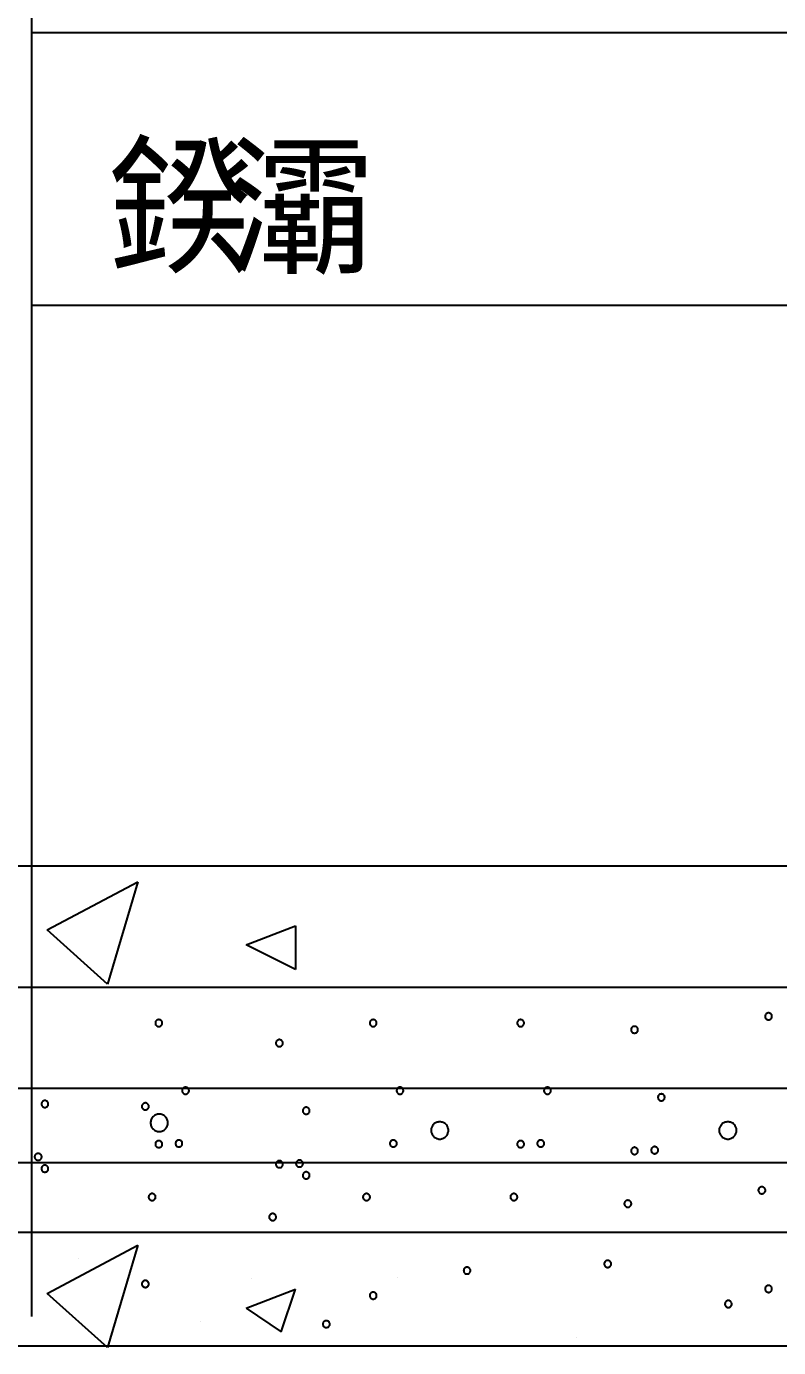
# Model space of a CAD drawing. Header units: metres. Extents: x 0 to 420, y 0 to 297.
# Drawn here: x 241.3 to 274.3, y 169.9 to 227.9 of the extents above; entities that cross this region are included whole.
import ezdxf

# ---------------------------------------------------------------- set-up
doc = ezdxf.new("R2010")
doc.units = ezdxf.units.M

msp = doc.modelspace()

# ---------------------------------------------------------------- linework, layer by layer
for p, q in [((241.55, 263.58), (241.55, 171.29)), ((241.55, 227.65), (324.39, 227.65)), ((241.55, 215.67), (324.39, 215.67)), ((358.7, 191.05), (213.7, 191.05)), ((242.24, 188.25), (246.22, 190.37)), ((246.22, 190.37), (244.89, 185.87)), ((244.89, 185.87), (242.24, 188.25)), ((250.97, 187.6), (253.14, 188.43)), ((253.14, 188.43), (253.14, 186.52)), ((253.14, 186.52), (250.97, 187.6)), ((358.7, 185.73), (213.7, 185.73)), ((358.7, 181.29), (213.7, 181.29)), ((362.95, 178.03), (210.37, 178.03)), ((358.7, 174.97), (213.7, 174.97)), ((242.24, 172.3), (246.22, 174.42)), ((246.22, 174.42), (244.89, 169.92)), ((243.63, 173.82), (243.63, 173.82)), ((251.21, 172.97), (251.21, 172.97)), ((257.63, 173.01), (257.63, 173.01)), ((244.89, 169.92), (242.24, 172.3)), ((250.97, 171.65), (253.14, 172.48)), ((252.51, 170.61), (253.14, 172.48)), ((250.97, 171.65), (252.51, 170.61)), ((248.96, 171.06), (248.96, 171.06)), ((358.7, 169.98), (213.7, 169.98)), ((265.46, 170.36), (265.46, 170.36))]:
    msp.add_line(p, q)
for points in [[(274.05, 184.46), (274.05, 184.47), (274.05, 184.49), (274.05, 184.5), (274.04, 184.52), (274.03, 184.53), (274.03, 184.54), (274.02, 184.56), (274.01, 184.57), (274, 184.58), (273.98, 184.59), (273.97, 184.59), (273.96, 184.6), (273.94, 184.6), (273.93, 184.61), (273.92, 184.61), (273.9, 184.61), (273.89, 184.61), (273.87, 184.61), (273.86, 184.6), (273.84, 184.6), (273.83, 184.59), (273.82, 184.59), (273.8, 184.58), (273.79, 184.57), (273.78, 184.56), (273.77, 184.54), (273.77, 184.53), (273.76, 184.52), (273.75, 184.5), (273.75, 184.49), (273.75, 184.47), (273.75, 184.46), (273.75, 184.46)], [(273.75, 184.46), (273.75, 184.44), (273.75, 184.43), (273.75, 184.41), (273.76, 184.4), (273.77, 184.39), (273.77, 184.37), (273.78, 184.36), (273.79, 184.35), (273.8, 184.34), (273.82, 184.33), (273.83, 184.32), (273.84, 184.32), (273.86, 184.31), (273.87, 184.31), (273.89, 184.31), (273.9, 184.31), (273.92, 184.31), (273.93, 184.31), (273.94, 184.31), (273.96, 184.32), (273.97, 184.32), (273.98, 184.33), (274, 184.34), (274.01, 184.35), (274.02, 184.36), (274.03, 184.37), (274.03, 184.39), (274.04, 184.4), (274.05, 184.41), (274.05, 184.43), (274.05, 184.44), (274.05, 184.46), (274.05, 184.46)], [(247.29, 184.16), (247.29, 184.18), (247.29, 184.19), (247.28, 184.21), (247.28, 184.22), (247.27, 184.24), (247.27, 184.25), (247.26, 184.26), (247.25, 184.27), (247.24, 184.28), (247.22, 184.29), (247.21, 184.3), (247.2, 184.31), (247.18, 184.31), (247.17, 184.31), (247.15, 184.32), (247.14, 184.32), (247.12, 184.32), (247.11, 184.31), (247.09, 184.31), (247.08, 184.31), (247.07, 184.3), (247.05, 184.29), (247.04, 184.28), (247.03, 184.27), (247.02, 184.26), (247.01, 184.25), (247, 184.24), (247, 184.22), (246.99, 184.21), (246.99, 184.19), (246.99, 184.18), (246.99, 184.16), (246.99, 184.16)], [(246.99, 184.16), (246.99, 184.15), (246.99, 184.14), (246.99, 184.12), (247, 184.11), (247, 184.09), (247.01, 184.08), (247.02, 184.07), (247.03, 184.06), (247.04, 184.05), (247.05, 184.04), (247.07, 184.03), (247.08, 184.02), (247.09, 184.02), (247.11, 184.02), (247.12, 184.01), (247.14, 184.01), (247.15, 184.01), (247.17, 184.02), (247.18, 184.02), (247.2, 184.02), (247.21, 184.03), (247.22, 184.04), (247.24, 184.05), (247.25, 184.06), (247.26, 184.07), (247.27, 184.08), (247.27, 184.09), (247.28, 184.11), (247.28, 184.12), (247.29, 184.14), (247.29, 184.15), (247.29, 184.16), (247.29, 184.16)], [(256.7, 184.16), (256.7, 184.18), (256.7, 184.19), (256.69, 184.21), (256.69, 184.22), (256.68, 184.24), (256.68, 184.25), (256.67, 184.26), (256.66, 184.27), (256.65, 184.28), (256.63, 184.29), (256.62, 184.3), (256.61, 184.31), (256.59, 184.31), (256.58, 184.31), (256.56, 184.32), (256.55, 184.32), (256.53, 184.32), (256.52, 184.31), (256.51, 184.31), (256.49, 184.31), (256.48, 184.3), (256.46, 184.29), (256.45, 184.28), (256.44, 184.27), (256.43, 184.26), (256.42, 184.25), (256.42, 184.24), (256.41, 184.22), (256.4, 184.21), (256.4, 184.19), (256.4, 184.18), (256.4, 184.16), (256.4, 184.16)], [(256.4, 184.16), (256.4, 184.15), (256.4, 184.14), (256.4, 184.12), (256.41, 184.11), (256.42, 184.09), (256.42, 184.08), (256.43, 184.07), (256.44, 184.06), (256.45, 184.05), (256.46, 184.04), (256.48, 184.03), (256.49, 184.02), (256.51, 184.02), (256.52, 184.02), (256.53, 184.01), (256.55, 184.01), (256.56, 184.01), (256.58, 184.02), (256.59, 184.02), (256.61, 184.02), (256.62, 184.03), (256.63, 184.04), (256.65, 184.05), (256.66, 184.06), (256.67, 184.07), (256.68, 184.08), (256.68, 184.09), (256.69, 184.11), (256.69, 184.12), (256.7, 184.14), (256.7, 184.15), (256.7, 184.16), (256.7, 184.16)], [(263.17, 184.16), (263.17, 184.18), (263.17, 184.19), (263.16, 184.21), (263.16, 184.22), (263.15, 184.24), (263.15, 184.25), (263.14, 184.26), (263.13, 184.27), (263.12, 184.28), (263.1, 184.29), (263.09, 184.3), (263.08, 184.31), (263.06, 184.31), (263.05, 184.31), (263.03, 184.32), (263.02, 184.32), (263, 184.32), (262.99, 184.31), (262.98, 184.31), (262.96, 184.31), (262.95, 184.3), (262.93, 184.29), (262.92, 184.28), (262.91, 184.27), (262.9, 184.26), (262.89, 184.25), (262.89, 184.24), (262.88, 184.22), (262.87, 184.21), (262.87, 184.19), (262.87, 184.18), (262.87, 184.16), (262.87, 184.16)], [(262.87, 184.16), (262.87, 184.15), (262.87, 184.14), (262.87, 184.12), (262.88, 184.11), (262.89, 184.09), (262.89, 184.08), (262.9, 184.07), (262.91, 184.06), (262.92, 184.05), (262.93, 184.04), (262.95, 184.03), (262.96, 184.02), (262.98, 184.02), (262.99, 184.02), (263, 184.01), (263.02, 184.01), (263.03, 184.01), (263.05, 184.02), (263.06, 184.02), (263.08, 184.02), (263.09, 184.03), (263.1, 184.04), (263.12, 184.05), (263.13, 184.06), (263.14, 184.07), (263.15, 184.08), (263.15, 184.09), (263.16, 184.11), (263.16, 184.12), (263.17, 184.14), (263.17, 184.15), (263.17, 184.16), (263.17, 184.16)], [(268.17, 183.87), (268.17, 183.89), (268.17, 183.9), (268.16, 183.92), (268.16, 183.93), (268.15, 183.94), (268.15, 183.96), (268.14, 183.97), (268.13, 183.98), (268.12, 183.99), (268.1, 184), (268.09, 184.01), (268.08, 184.01), (268.06, 184.02), (268.05, 184.02), (268.03, 184.02), (268.02, 184.02), (268, 184.02), (267.99, 184.02), (267.97, 184.02), (267.96, 184.01), (267.95, 184.01), (267.93, 184), (267.92, 183.99), (267.91, 183.98), (267.9, 183.97), (267.89, 183.96), (267.88, 183.94), (267.88, 183.93), (267.87, 183.92), (267.87, 183.9), (267.87, 183.89), (267.87, 183.87), (267.87, 183.87)], [(267.87, 183.87), (267.87, 183.86), (267.87, 183.84), (267.87, 183.83), (267.88, 183.81), (267.88, 183.8), (267.89, 183.79), (267.9, 183.77), (267.91, 183.76), (267.92, 183.75), (267.93, 183.74), (267.95, 183.74), (267.96, 183.73), (267.97, 183.73), (267.99, 183.72), (268, 183.72), (268.02, 183.72), (268.03, 183.72), (268.05, 183.72), (268.06, 183.73), (268.08, 183.73), (268.09, 183.74), (268.1, 183.74), (268.12, 183.75), (268.13, 183.76), (268.14, 183.77), (268.15, 183.79), (268.15, 183.8), (268.16, 183.81), (268.16, 183.83), (268.17, 183.84), (268.17, 183.86), (268.17, 183.87), (268.17, 183.87)], [(252.58, 183.28), (252.58, 183.3), (252.58, 183.31), (252.58, 183.33), (252.57, 183.34), (252.57, 183.36), (252.56, 183.37), (252.55, 183.38), (252.54, 183.39), (252.53, 183.4), (252.52, 183.41), (252.5, 183.42), (252.49, 183.42), (252.48, 183.43), (252.46, 183.43), (252.45, 183.44), (252.43, 183.44), (252.42, 183.44), (252.4, 183.43), (252.39, 183.43), (252.37, 183.42), (252.36, 183.42), (252.35, 183.41), (252.34, 183.4), (252.32, 183.39), (252.31, 183.38), (252.31, 183.37), (252.3, 183.36), (252.29, 183.34), (252.29, 183.33), (252.28, 183.31), (252.28, 183.3), (252.28, 183.28), (252.28, 183.28)], [(252.28, 183.28), (252.28, 183.27), (252.28, 183.25), (252.29, 183.24), (252.29, 183.23), (252.3, 183.21), (252.31, 183.2), (252.31, 183.19), (252.32, 183.18), (252.34, 183.17), (252.35, 183.16), (252.36, 183.15), (252.37, 183.14), (252.39, 183.14), (252.4, 183.13), (252.42, 183.13), (252.43, 183.13), (252.45, 183.13), (252.46, 183.13), (252.48, 183.14), (252.49, 183.14), (252.5, 183.15), (252.52, 183.16), (252.53, 183.17), (252.54, 183.18), (252.55, 183.19), (252.56, 183.2), (252.57, 183.21), (252.57, 183.23), (252.58, 183.24), (252.58, 183.25), (252.58, 183.27), (252.58, 183.28), (252.58, 183.28)], [(248.47, 181.2), (248.47, 181.21), (248.46, 181.23), (248.46, 181.24), (248.46, 181.26), (248.45, 181.27), (248.44, 181.28), (248.43, 181.29), (248.42, 181.31), (248.41, 181.32), (248.4, 181.32), (248.39, 181.33), (248.37, 181.34), (248.36, 181.34), (248.34, 181.35), (248.33, 181.35), (248.31, 181.35), (248.3, 181.35), (248.29, 181.35), (248.27, 181.34), (248.26, 181.34), (248.24, 181.33), (248.23, 181.32), (248.22, 181.32), (248.21, 181.31), (248.2, 181.29), (248.19, 181.28), (248.18, 181.27), (248.17, 181.26), (248.17, 181.24), (248.17, 181.23), (248.16, 181.21), (248.16, 181.2), (248.16, 181.2)], [(248.16, 181.2), (248.16, 181.18), (248.17, 181.17), (248.17, 181.15), (248.17, 181.14), (248.18, 181.13), (248.19, 181.11), (248.2, 181.1), (248.21, 181.09), (248.22, 181.08), (248.23, 181.07), (248.24, 181.06), (248.26, 181.06), (248.27, 181.05), (248.29, 181.05), (248.3, 181.05), (248.31, 181.05), (248.33, 181.05), (248.34, 181.05), (248.36, 181.05), (248.37, 181.06), (248.39, 181.06), (248.4, 181.07), (248.41, 181.08), (248.42, 181.09), (248.43, 181.1), (248.44, 181.11), (248.45, 181.13), (248.46, 181.14), (248.46, 181.15), (248.46, 181.17), (248.47, 181.18), (248.47, 181.2), (248.47, 181.2)], [(257.88, 181.2), (257.88, 181.21), (257.87, 181.23), (257.87, 181.24), (257.87, 181.26), (257.86, 181.27), (257.85, 181.28), (257.84, 181.29), (257.83, 181.31), (257.82, 181.32), (257.81, 181.32), (257.8, 181.33), (257.78, 181.34), (257.77, 181.34), (257.76, 181.35), (257.74, 181.35), (257.73, 181.35), (257.71, 181.35), (257.7, 181.35), (257.68, 181.34), (257.67, 181.34), (257.65, 181.33), (257.64, 181.32), (257.63, 181.32), (257.62, 181.31), (257.61, 181.29), (257.6, 181.28), (257.59, 181.27), (257.59, 181.26), (257.58, 181.24), (257.58, 181.23), (257.57, 181.21), (257.57, 181.2), (257.57, 181.2)], [(257.57, 181.2), (257.57, 181.18), (257.58, 181.17), (257.58, 181.15), (257.59, 181.14), (257.59, 181.13), (257.6, 181.11), (257.61, 181.1), (257.62, 181.09), (257.63, 181.08), (257.64, 181.07), (257.65, 181.06), (257.67, 181.06), (257.68, 181.05), (257.7, 181.05), (257.71, 181.05), (257.73, 181.05), (257.74, 181.05), (257.76, 181.05), (257.77, 181.05), (257.78, 181.06), (257.8, 181.06), (257.81, 181.07), (257.82, 181.08), (257.83, 181.09), (257.84, 181.1), (257.85, 181.11), (257.86, 181.13), (257.87, 181.14), (257.87, 181.15), (257.87, 181.17), (257.88, 181.18), (257.88, 181.2), (257.88, 181.2)], [(264.35, 181.2), (264.35, 181.21), (264.34, 181.23), (264.34, 181.24), (264.34, 181.26), (264.33, 181.27), (264.32, 181.28), (264.31, 181.29), (264.3, 181.31), (264.29, 181.32), (264.28, 181.32), (264.27, 181.33), (264.25, 181.34), (264.24, 181.34), (264.23, 181.35), (264.21, 181.35), (264.2, 181.35), (264.18, 181.35), (264.17, 181.35), (264.15, 181.34), (264.14, 181.34), (264.12, 181.33), (264.11, 181.32), (264.1, 181.32), (264.09, 181.31), (264.08, 181.29), (264.07, 181.28), (264.06, 181.27), (264.05, 181.26), (264.05, 181.24), (264.05, 181.23), (264.04, 181.21), (264.04, 181.2), (264.04, 181.2)], [(264.04, 181.2), (264.04, 181.18), (264.05, 181.17), (264.05, 181.15), (264.05, 181.14), (264.06, 181.13), (264.07, 181.11), (264.08, 181.1), (264.09, 181.09), (264.1, 181.08), (264.11, 181.07), (264.12, 181.06), (264.14, 181.06), (264.15, 181.05), (264.17, 181.05), (264.18, 181.05), (264.2, 181.05), (264.21, 181.05), (264.23, 181.05), (264.24, 181.05), (264.25, 181.06), (264.27, 181.06), (264.28, 181.07), (264.29, 181.08), (264.3, 181.09), (264.31, 181.1), (264.32, 181.11), (264.33, 181.13), (264.34, 181.14), (264.34, 181.15), (264.34, 181.17), (264.35, 181.18), (264.35, 181.2), (264.35, 181.2)], [(269.35, 180.9), (269.35, 180.92), (269.34, 180.93), (269.34, 180.95), (269.34, 180.96), (269.33, 180.98), (269.32, 180.99), (269.31, 181), (269.3, 181.01), (269.29, 181.02), (269.28, 181.03), (269.27, 181.04), (269.25, 181.04), (269.24, 181.05), (269.22, 181.05), (269.21, 181.06), (269.19, 181.06), (269.18, 181.06), (269.17, 181.05), (269.15, 181.05), (269.14, 181.04), (269.12, 181.04), (269.11, 181.03), (269.1, 181.02), (269.09, 181.01), (269.08, 181), (269.07, 180.99), (269.06, 180.98), (269.05, 180.96), (269.05, 180.95), (269.05, 180.93), (269.04, 180.92), (269.04, 180.9), (269.04, 180.9)], [(242.29, 180.61), (242.29, 180.62), (242.29, 180.64), (242.28, 180.65), (242.28, 180.67), (242.27, 180.68), (242.27, 180.69), (242.26, 180.71), (242.25, 180.72), (242.24, 180.73), (242.22, 180.74), (242.21, 180.74), (242.2, 180.75), (242.18, 180.76), (242.17, 180.76), (242.15, 180.76), (242.14, 180.76), (242.12, 180.76), (242.11, 180.76), (242.09, 180.76), (242.08, 180.75), (242.07, 180.74), (242.05, 180.74), (242.04, 180.73), (242.03, 180.72), (242.02, 180.71), (242.01, 180.69), (242, 180.68), (242, 180.67), (241.99, 180.65), (241.99, 180.64), (241.99, 180.62), (241.99, 180.61), (241.99, 180.61)], [(241.99, 180.61), (241.99, 180.6), (241.99, 180.58), (241.99, 180.57), (242, 180.55), (242, 180.54), (242.01, 180.53), (242.02, 180.51), (242.03, 180.5), (242.04, 180.49), (242.05, 180.48), (242.07, 180.48), (242.08, 180.47), (242.09, 180.46), (242.11, 180.46), (242.12, 180.46), (242.14, 180.46), (242.15, 180.46), (242.17, 180.46), (242.18, 180.46), (242.2, 180.47), (242.21, 180.48), (242.22, 180.48), (242.24, 180.49), (242.25, 180.5), (242.26, 180.51), (242.27, 180.53), (242.27, 180.54), (242.28, 180.55), (242.28, 180.57), (242.29, 180.58), (242.29, 180.6), (242.29, 180.61), (242.29, 180.61)], [(246.7, 180.51), (246.7, 180.52), (246.7, 180.54), (246.7, 180.55), (246.69, 180.56), (246.68, 180.58), (246.68, 180.59), (246.67, 180.6), (246.66, 180.61), (246.65, 180.62), (246.63, 180.63), (246.62, 180.64), (246.61, 180.65), (246.59, 180.65), (246.58, 180.66), (246.57, 180.66), (246.55, 180.66), (246.54, 180.66), (246.52, 180.66), (246.51, 180.65), (246.49, 180.65), (246.48, 180.64), (246.47, 180.63), (246.45, 180.62), (246.44, 180.61), (246.43, 180.6), (246.42, 180.59), (246.42, 180.58), (246.41, 180.56), (246.4, 180.55), (246.4, 180.54), (246.4, 180.52), (246.4, 180.51), (246.4, 180.51)], [(246.4, 180.51), (246.4, 180.49), (246.4, 180.48), (246.4, 180.46), (246.41, 180.45), (246.42, 180.43), (246.42, 180.42), (246.43, 180.41), (246.44, 180.4), (246.45, 180.39), (246.47, 180.38), (246.48, 180.37), (246.49, 180.37), (246.51, 180.36), (246.52, 180.36), (246.54, 180.35), (246.55, 180.35), (246.57, 180.35), (246.58, 180.36), (246.59, 180.36), (246.61, 180.37), (246.62, 180.37), (246.63, 180.38), (246.65, 180.39), (246.66, 180.4), (246.67, 180.41), (246.68, 180.42), (246.68, 180.43), (246.69, 180.45), (246.7, 180.46), (246.7, 180.48), (246.7, 180.49), (246.7, 180.51), (246.7, 180.51)], [(253.76, 180.32), (253.76, 180.33), (253.76, 180.35), (253.75, 180.36), (253.75, 180.37), (253.74, 180.39), (253.73, 180.4), (253.73, 180.41), (253.72, 180.42), (253.7, 180.43), (253.69, 180.44), (253.68, 180.45), (253.67, 180.46), (253.65, 180.46), (253.64, 180.47), (253.62, 180.47), (253.61, 180.47), (253.59, 180.47), (253.58, 180.47), (253.56, 180.46), (253.55, 180.46), (253.54, 180.45), (253.52, 180.44), (253.51, 180.43), (253.5, 180.42), (253.49, 180.41), (253.48, 180.4), (253.47, 180.39), (253.47, 180.37), (253.46, 180.36), (253.46, 180.35), (253.46, 180.33), (253.46, 180.32), (253.46, 180.32)], [(269.04, 180.9), (269.04, 180.89), (269.05, 180.87), (269.05, 180.86), (269.05, 180.85), (269.06, 180.83), (269.07, 180.82), (269.08, 180.81), (269.09, 180.8), (269.1, 180.79), (269.11, 180.78), (269.12, 180.77), (269.14, 180.76), (269.15, 180.76), (269.17, 180.75), (269.18, 180.75), (269.19, 180.75), (269.21, 180.75), (269.22, 180.75), (269.24, 180.76), (269.25, 180.76), (269.27, 180.77), (269.28, 180.78), (269.29, 180.79), (269.3, 180.8), (269.31, 180.81), (269.32, 180.82), (269.33, 180.83), (269.34, 180.85), (269.34, 180.86), (269.34, 180.87), (269.35, 180.89), (269.35, 180.9), (269.35, 180.9)], [(247.54, 179.78), (247.54, 179.82), (247.53, 179.86), (247.52, 179.89), (247.51, 179.93), (247.49, 179.96), (247.47, 180), (247.45, 180.03), (247.43, 180.05), (247.4, 180.08), (247.37, 180.1), (247.34, 180.12), (247.3, 180.14), (247.27, 180.15), (247.23, 180.16), (247.2, 180.16), (247.16, 180.16), (247.12, 180.16), (247.08, 180.16), (247.05, 180.15), (247.01, 180.14), (246.98, 180.12), (246.95, 180.1), (246.92, 180.08), (246.89, 180.05), (246.86, 180.03), (246.84, 180), (246.82, 179.96), (246.81, 179.93), (246.79, 179.89), (246.79, 179.86), (246.78, 179.82), (246.78, 179.78), (246.78, 179.78)], [(246.78, 179.78), (246.78, 179.75), (246.79, 179.71), (246.79, 179.67), (246.81, 179.64), (246.82, 179.6), (246.84, 179.57), (246.86, 179.54), (246.89, 179.52), (246.92, 179.49), (246.95, 179.47), (246.98, 179.45), (247.01, 179.43), (247.05, 179.42), (247.08, 179.41), (247.12, 179.41), (247.16, 179.4), (247.2, 179.41), (247.23, 179.41), (247.27, 179.42), (247.3, 179.43), (247.34, 179.45), (247.37, 179.47), (247.4, 179.49), (247.43, 179.52), (247.45, 179.54), (247.47, 179.57), (247.49, 179.6), (247.51, 179.64), (247.52, 179.67), (247.53, 179.71), (247.54, 179.75), (247.54, 179.78), (247.54, 179.78)], [(253.46, 180.32), (253.46, 180.3), (253.46, 180.29), (253.46, 180.27), (253.47, 180.26), (253.47, 180.24), (253.48, 180.23), (253.49, 180.22), (253.5, 180.21), (253.51, 180.2), (253.52, 180.19), (253.54, 180.18), (253.55, 180.18), (253.56, 180.17), (253.58, 180.17), (253.59, 180.16), (253.61, 180.16), (253.62, 180.16), (253.64, 180.17), (253.65, 180.17), (253.67, 180.18), (253.68, 180.18), (253.69, 180.19), (253.7, 180.2), (253.72, 180.21), (253.73, 180.22), (253.73, 180.23), (253.74, 180.24), (253.75, 180.26), (253.75, 180.27), (253.76, 180.29), (253.76, 180.3), (253.76, 180.32), (253.76, 180.32)], [(259.85, 179.45), (259.85, 179.49), (259.84, 179.53), (259.83, 179.56), (259.82, 179.6), (259.81, 179.63), (259.79, 179.66), (259.76, 179.69), (259.74, 179.72), (259.71, 179.75), (259.68, 179.77), (259.65, 179.79), (259.62, 179.8), (259.58, 179.82), (259.54, 179.82), (259.51, 179.83), (259.47, 179.83), (259.43, 179.83), (259.4, 179.82), (259.36, 179.82), (259.32, 179.8), (259.29, 179.79), (259.26, 179.77), (259.23, 179.75), (259.2, 179.72), (259.18, 179.69), (259.15, 179.66), (259.13, 179.63), (259.12, 179.6), (259.11, 179.56), (259.1, 179.53), (259.09, 179.49), (259.09, 179.45), (259.09, 179.45)], [(272.5, 179.45), (272.49, 179.49), (272.49, 179.53), (272.48, 179.56), (272.47, 179.6), (272.45, 179.63), (272.43, 179.66), (272.41, 179.69), (272.38, 179.72), (272.36, 179.75), (272.33, 179.77), (272.29, 179.79), (272.26, 179.8), (272.23, 179.82), (272.19, 179.82), (272.15, 179.83), (272.12, 179.83), (272.08, 179.83), (272.04, 179.82), (272, 179.82), (271.97, 179.8), (271.94, 179.79), (271.9, 179.77), (271.87, 179.75), (271.85, 179.72), (271.82, 179.69), (271.8, 179.66), (271.78, 179.63), (271.76, 179.6), (271.75, 179.56), (271.74, 179.53), (271.74, 179.49), (271.73, 179.45), (271.73, 179.45)], [(259.09, 179.45), (259.09, 179.41), (259.1, 179.38), (259.11, 179.34), (259.12, 179.31), (259.13, 179.27), (259.15, 179.24), (259.18, 179.21), (259.2, 179.18), (259.23, 179.16), (259.26, 179.14), (259.29, 179.12), (259.32, 179.1), (259.36, 179.09), (259.4, 179.08), (259.43, 179.07), (259.47, 179.07), (259.51, 179.07), (259.54, 179.08), (259.58, 179.09), (259.62, 179.1), (259.65, 179.12), (259.68, 179.14), (259.71, 179.16), (259.74, 179.18), (259.76, 179.21), (259.79, 179.24), (259.81, 179.27), (259.82, 179.31), (259.83, 179.34), (259.84, 179.38), (259.85, 179.41), (259.85, 179.45), (259.85, 179.45)], [(271.73, 179.45), (271.74, 179.41), (271.74, 179.38), (271.75, 179.34), (271.76, 179.31), (271.78, 179.27), (271.8, 179.24), (271.82, 179.21), (271.85, 179.18), (271.87, 179.16), (271.9, 179.14), (271.94, 179.12), (271.97, 179.1), (272, 179.09), (272.04, 179.08), (272.08, 179.07), (272.12, 179.07), (272.15, 179.07), (272.19, 179.08), (272.23, 179.09), (272.26, 179.1), (272.29, 179.12), (272.33, 179.14), (272.36, 179.16), (272.38, 179.18), (272.41, 179.21), (272.43, 179.24), (272.45, 179.27), (272.47, 179.31), (272.48, 179.34), (272.49, 179.38), (272.49, 179.41), (272.5, 179.45), (272.5, 179.45)], [(247.29, 178.85), (247.29, 178.86), (247.29, 178.88), (247.28, 178.89), (247.28, 178.91), (247.27, 178.92), (247.27, 178.93), (247.26, 178.94), (247.25, 178.96), (247.24, 178.97), (247.22, 178.97), (247.21, 178.98), (247.2, 178.99), (247.18, 178.99), (247.17, 179), (247.15, 179), (247.14, 179), (247.12, 179), (247.11, 179), (247.09, 178.99), (247.08, 178.99), (247.07, 178.98), (247.05, 178.97), (247.04, 178.97), (247.03, 178.96), (247.02, 178.94), (247.01, 178.93), (247, 178.92), (247, 178.91), (246.99, 178.89), (246.99, 178.88), (246.99, 178.86), (246.99, 178.85), (246.99, 178.85)], [(246.99, 178.85), (246.99, 178.83), (246.99, 178.82), (246.99, 178.8), (247, 178.79), (247, 178.78), (247.01, 178.76), (247.02, 178.75), (247.03, 178.74), (247.04, 178.73), (247.05, 178.72), (247.07, 178.71), (247.08, 178.71), (247.09, 178.7), (247.11, 178.7), (247.12, 178.7), (247.14, 178.7), (247.15, 178.7), (247.17, 178.7), (247.18, 178.7), (247.2, 178.71), (247.21, 178.71), (247.22, 178.72), (247.24, 178.73), (247.25, 178.74), (247.26, 178.75), (247.27, 178.76), (247.27, 178.78), (247.28, 178.79), (247.28, 178.8), (247.29, 178.82), (247.29, 178.83), (247.29, 178.85), (247.29, 178.85)], [(248.17, 178.88), (248.17, 178.89), (248.17, 178.91), (248.17, 178.92), (248.16, 178.94), (248.16, 178.95), (248.15, 178.96), (248.14, 178.97), (248.13, 178.99), (248.12, 179), (248.11, 179), (248.09, 179.01), (248.08, 179.02), (248.07, 179.02), (248.05, 179.03), (248.04, 179.03), (248.02, 179.03), (248.01, 179.03), (247.99, 179.03), (247.98, 179.02), (247.96, 179.02), (247.95, 179.01), (247.94, 179), (247.92, 179), (247.91, 178.99), (247.9, 178.97), (247.89, 178.96), (247.89, 178.95), (247.88, 178.94), (247.88, 178.92), (247.87, 178.91), (247.87, 178.89), (247.87, 178.88), (247.87, 178.88)], [(247.87, 178.88), (247.87, 178.86), (247.87, 178.85), (247.88, 178.83), (247.88, 178.82), (247.89, 178.81), (247.89, 178.79), (247.9, 178.78), (247.91, 178.77), (247.92, 178.76), (247.94, 178.75), (247.95, 178.74), (247.96, 178.74), (247.98, 178.73), (247.99, 178.73), (248.01, 178.73), (248.02, 178.73), (248.04, 178.73), (248.05, 178.73), (248.07, 178.73), (248.08, 178.74), (248.09, 178.74), (248.11, 178.75), (248.12, 178.76), (248.13, 178.77), (248.14, 178.78), (248.15, 178.79), (248.16, 178.81), (248.16, 178.82), (248.17, 178.83), (248.17, 178.85), (248.17, 178.86), (248.17, 178.88), (248.17, 178.88)], [(257.58, 178.88), (257.58, 178.89), (257.58, 178.91), (257.58, 178.92), (257.57, 178.94), (257.57, 178.95), (257.56, 178.96), (257.55, 178.97), (257.54, 178.99), (257.53, 179), (257.52, 179), (257.5, 179.01), (257.49, 179.02), (257.48, 179.02), (257.46, 179.03), (257.45, 179.03), (257.43, 179.03), (257.42, 179.03), (257.4, 179.03), (257.39, 179.02), (257.37, 179.02), (257.36, 179.01), (257.35, 179), (257.34, 179), (257.32, 178.99), (257.31, 178.97), (257.31, 178.96), (257.3, 178.95), (257.29, 178.94), (257.29, 178.92), (257.28, 178.91), (257.28, 178.89), (257.28, 178.88), (257.28, 178.88)], [(257.28, 178.88), (257.28, 178.86), (257.28, 178.85), (257.29, 178.83), (257.29, 178.82), (257.3, 178.81), (257.31, 178.79), (257.31, 178.78), (257.32, 178.77), (257.34, 178.76), (257.35, 178.75), (257.36, 178.74), (257.37, 178.74), (257.39, 178.73), (257.4, 178.73), (257.42, 178.73), (257.43, 178.73), (257.45, 178.73), (257.46, 178.73), (257.48, 178.73), (257.49, 178.74), (257.5, 178.74), (257.52, 178.75), (257.53, 178.76), (257.54, 178.77), (257.55, 178.78), (257.56, 178.79), (257.57, 178.81), (257.57, 178.82), (257.58, 178.83), (257.58, 178.85), (257.58, 178.86), (257.58, 178.88), (257.58, 178.88)], [(263.17, 178.85), (263.17, 178.86), (263.17, 178.88), (263.16, 178.89), (263.16, 178.91), (263.15, 178.92), (263.15, 178.93), (263.14, 178.94), (263.13, 178.96), (263.12, 178.97), (263.1, 178.97), (263.09, 178.98), (263.08, 178.99), (263.06, 178.99), (263.05, 179), (263.03, 179), (263.02, 179), (263, 179), (262.99, 179), (262.98, 178.99), (262.96, 178.99), (262.95, 178.98), (262.93, 178.97), (262.92, 178.97), (262.91, 178.96), (262.9, 178.94), (262.89, 178.93), (262.89, 178.92), (262.88, 178.91), (262.87, 178.89), (262.87, 178.88), (262.87, 178.86), (262.87, 178.85), (262.87, 178.85)], [(262.87, 178.85), (262.87, 178.83), (262.87, 178.82), (262.87, 178.8), (262.88, 178.79), (262.89, 178.78), (262.89, 178.76), (262.9, 178.75), (262.91, 178.74), (262.92, 178.73), (262.93, 178.72), (262.95, 178.71), (262.96, 178.71), (262.98, 178.7), (262.99, 178.7), (263, 178.7), (263.02, 178.7), (263.03, 178.7), (263.05, 178.7), (263.06, 178.7), (263.08, 178.71), (263.09, 178.71), (263.1, 178.72), (263.12, 178.73), (263.13, 178.74), (263.14, 178.75), (263.15, 178.76), (263.15, 178.78), (263.16, 178.79), (263.16, 178.8), (263.17, 178.82), (263.17, 178.83), (263.17, 178.85), (263.17, 178.85)], [(264.05, 178.88), (264.05, 178.89), (264.05, 178.91), (264.05, 178.92), (264.04, 178.94), (264.04, 178.95), (264.03, 178.96), (264.02, 178.97), (264.01, 178.99), (264, 179), (263.99, 179), (263.97, 179.01), (263.96, 179.02), (263.95, 179.02), (263.93, 179.03), (263.92, 179.03), (263.9, 179.03), (263.89, 179.03), (263.87, 179.03), (263.86, 179.02), (263.84, 179.02), (263.83, 179.01), (263.82, 179), (263.8, 179), (263.79, 178.99), (263.78, 178.97), (263.77, 178.96), (263.77, 178.95), (263.76, 178.94), (263.76, 178.92), (263.75, 178.91), (263.75, 178.89), (263.75, 178.88), (263.75, 178.88)], [(263.75, 178.88), (263.75, 178.86), (263.75, 178.85), (263.76, 178.83), (263.76, 178.82), (263.77, 178.81), (263.77, 178.79), (263.78, 178.78), (263.79, 178.77), (263.8, 178.76), (263.82, 178.75), (263.83, 178.74), (263.84, 178.74), (263.86, 178.73), (263.87, 178.73), (263.89, 178.73), (263.9, 178.73), (263.92, 178.73), (263.93, 178.73), (263.95, 178.73), (263.96, 178.74), (263.97, 178.74), (263.99, 178.75), (264, 178.76), (264.01, 178.77), (264.02, 178.78), (264.03, 178.79), (264.04, 178.81), (264.04, 178.82), (264.05, 178.83), (264.05, 178.85), (264.05, 178.86), (264.05, 178.88), (264.05, 178.88)], [(268.17, 178.55), (268.17, 178.57), (268.17, 178.58), (268.16, 178.6), (268.16, 178.61), (268.15, 178.63), (268.15, 178.64), (268.14, 178.65), (268.13, 178.66), (268.12, 178.67), (268.1, 178.68), (268.09, 178.69), (268.08, 178.69), (268.06, 178.7), (268.05, 178.7), (268.03, 178.71), (268.02, 178.71), (268, 178.71), (267.99, 178.7), (267.97, 178.7), (267.96, 178.69), (267.95, 178.69), (267.93, 178.68), (267.92, 178.67), (267.91, 178.66), (267.9, 178.65), (267.89, 178.64), (267.88, 178.63), (267.88, 178.61), (267.87, 178.6), (267.87, 178.58), (267.87, 178.57), (267.87, 178.55), (267.87, 178.55)], [(269.05, 178.58), (269.05, 178.6), (269.05, 178.61), (269.05, 178.63), (269.04, 178.64), (269.04, 178.66), (269.03, 178.67), (269.02, 178.68), (269.01, 178.69), (269, 178.7), (268.99, 178.71), (268.97, 178.72), (268.96, 178.73), (268.95, 178.73), (268.93, 178.73), (268.92, 178.74), (268.9, 178.74), (268.89, 178.74), (268.87, 178.73), (268.86, 178.73), (268.84, 178.73), (268.83, 178.72), (268.82, 178.71), (268.8, 178.7), (268.79, 178.69), (268.78, 178.68), (268.77, 178.67), (268.77, 178.66), (268.76, 178.64), (268.76, 178.63), (268.75, 178.61), (268.75, 178.6), (268.75, 178.58), (268.75, 178.58)], [(242, 178.29), (242, 178.31), (241.99, 178.32), (241.99, 178.34), (241.99, 178.35), (241.98, 178.36), (241.97, 178.38), (241.96, 178.39), (241.95, 178.4), (241.94, 178.41), (241.93, 178.42), (241.92, 178.43), (241.9, 178.43), (241.89, 178.44), (241.87, 178.44), (241.86, 178.44), (241.85, 178.44), (241.83, 178.44), (241.82, 178.44), (241.8, 178.44), (241.79, 178.43), (241.77, 178.43), (241.76, 178.42), (241.75, 178.41), (241.74, 178.4), (241.73, 178.39), (241.72, 178.38), (241.71, 178.36), (241.7, 178.35), (241.7, 178.34), (241.7, 178.32), (241.69, 178.31), (241.69, 178.29), (241.69, 178.29)], [(241.69, 178.29), (241.69, 178.28), (241.7, 178.26), (241.7, 178.25), (241.7, 178.23), (241.71, 178.22), (241.72, 178.21), (241.73, 178.19), (241.74, 178.18), (241.75, 178.17), (241.76, 178.16), (241.77, 178.16), (241.79, 178.15), (241.8, 178.15), (241.82, 178.14), (241.83, 178.14), (241.85, 178.14), (241.86, 178.14), (241.87, 178.14), (241.89, 178.15), (241.9, 178.15), (241.92, 178.16), (241.93, 178.16), (241.94, 178.17), (241.95, 178.18), (241.96, 178.19), (241.97, 178.21), (241.98, 178.22), (241.99, 178.23), (241.99, 178.25), (241.99, 178.26), (242, 178.28), (242, 178.29), (242, 178.29)], [(252.58, 177.97), (252.58, 177.98), (252.58, 178), (252.58, 178.01), (252.57, 178.03), (252.57, 178.04), (252.56, 178.05), (252.55, 178.06), (252.54, 178.07), (252.53, 178.08), (252.52, 178.09), (252.5, 178.1), (252.49, 178.11), (252.48, 178.11), (252.46, 178.12), (252.45, 178.12), (252.43, 178.12), (252.42, 178.12), (252.4, 178.12), (252.39, 178.11), (252.37, 178.11), (252.36, 178.1), (252.35, 178.09), (252.34, 178.08), (252.32, 178.07), (252.31, 178.06), (252.31, 178.05), (252.3, 178.04), (252.29, 178.03), (252.29, 178.01), (252.28, 178), (252.28, 177.98), (252.28, 177.97), (252.28, 177.97)], [(253.47, 178), (253.47, 178.01), (253.46, 178.03), (253.46, 178.04), (253.45, 178.06), (253.45, 178.07), (253.44, 178.08), (253.43, 178.09), (253.42, 178.1), (253.41, 178.11), (253.4, 178.12), (253.39, 178.13), (253.37, 178.14), (253.36, 178.14), (253.34, 178.15), (253.33, 178.15), (253.31, 178.15), (253.3, 178.15), (253.28, 178.15), (253.27, 178.14), (253.26, 178.14), (253.24, 178.13), (253.23, 178.12), (253.22, 178.11), (253.21, 178.1), (253.2, 178.09), (253.19, 178.08), (253.18, 178.07), (253.17, 178.06), (253.17, 178.04), (253.17, 178.03), (253.16, 178.01), (253.16, 178), (253.16, 178)], [(267.87, 178.55), (267.87, 178.54), (267.87, 178.52), (267.87, 178.51), (267.88, 178.5), (267.88, 178.48), (267.89, 178.47), (267.9, 178.46), (267.91, 178.45), (267.92, 178.44), (267.93, 178.43), (267.95, 178.42), (267.96, 178.41), (267.97, 178.41), (267.99, 178.4), (268, 178.4), (268.02, 178.4), (268.03, 178.4), (268.05, 178.4), (268.06, 178.41), (268.08, 178.41), (268.09, 178.42), (268.1, 178.43), (268.12, 178.44), (268.13, 178.45), (268.14, 178.46), (268.15, 178.47), (268.15, 178.48), (268.16, 178.5), (268.16, 178.51), (268.17, 178.52), (268.17, 178.54), (268.17, 178.55), (268.17, 178.55)], [(268.75, 178.58), (268.75, 178.57), (268.75, 178.56), (268.76, 178.54), (268.76, 178.53), (268.77, 178.51), (268.77, 178.5), (268.78, 178.49), (268.79, 178.48), (268.8, 178.47), (268.82, 178.46), (268.83, 178.45), (268.84, 178.44), (268.86, 178.44), (268.87, 178.44), (268.89, 178.43), (268.9, 178.43), (268.92, 178.43), (268.93, 178.44), (268.95, 178.44), (268.96, 178.44), (268.97, 178.45), (268.99, 178.46), (269, 178.47), (269.01, 178.48), (269.02, 178.49), (269.03, 178.5), (269.04, 178.51), (269.04, 178.53), (269.05, 178.54), (269.05, 178.56), (269.05, 178.57), (269.05, 178.58), (269.05, 178.58)], [(242.29, 177.77), (242.29, 177.79), (242.29, 177.8), (242.28, 177.82), (242.28, 177.83), (242.27, 177.84), (242.27, 177.86), (242.26, 177.87), (242.25, 177.88), (242.24, 177.89), (242.22, 177.9), (242.21, 177.91), (242.2, 177.91), (242.18, 177.92), (242.17, 177.92), (242.15, 177.92), (242.14, 177.92), (242.12, 177.92), (242.11, 177.92), (242.09, 177.92), (242.08, 177.91), (242.07, 177.91), (242.05, 177.9), (242.04, 177.89), (242.03, 177.88), (242.02, 177.87), (242.01, 177.86), (242, 177.84), (242, 177.83), (241.99, 177.82), (241.99, 177.8), (241.99, 177.79), (241.99, 177.77), (241.99, 177.77)], [(241.99, 177.77), (241.99, 177.76), (241.99, 177.74), (241.99, 177.73), (242, 177.71), (242, 177.7), (242.01, 177.69), (242.02, 177.67), (242.03, 177.66), (242.04, 177.65), (242.05, 177.64), (242.07, 177.64), (242.08, 177.63), (242.09, 177.63), (242.11, 177.62), (242.12, 177.62), (242.14, 177.62), (242.15, 177.62), (242.17, 177.62), (242.18, 177.63), (242.2, 177.63), (242.21, 177.64), (242.22, 177.64), (242.24, 177.65), (242.25, 177.66), (242.26, 177.67), (242.27, 177.69), (242.27, 177.7), (242.28, 177.71), (242.28, 177.73), (242.29, 177.74), (242.29, 177.76), (242.29, 177.77), (242.29, 177.77)], [(252.28, 177.97), (252.28, 177.95), (252.28, 177.94), (252.29, 177.92), (252.29, 177.91), (252.3, 177.9), (252.31, 177.88), (252.31, 177.87), (252.32, 177.86), (252.34, 177.85), (252.35, 177.84), (252.36, 177.83), (252.37, 177.83), (252.39, 177.82), (252.4, 177.82), (252.42, 177.82), (252.43, 177.81), (252.45, 177.82), (252.46, 177.82), (252.48, 177.82), (252.49, 177.83), (252.5, 177.83), (252.52, 177.84), (252.53, 177.85), (252.54, 177.86), (252.55, 177.87), (252.56, 177.88), (252.57, 177.9), (252.57, 177.91), (252.58, 177.92), (252.58, 177.94), (252.58, 177.95), (252.58, 177.97), (252.58, 177.97)], [(253.16, 178), (253.16, 177.98), (253.17, 177.97), (253.17, 177.95), (253.17, 177.94), (253.18, 177.93), (253.19, 177.91), (253.2, 177.9), (253.21, 177.89), (253.22, 177.88), (253.23, 177.87), (253.24, 177.86), (253.26, 177.86), (253.27, 177.85), (253.28, 177.85), (253.3, 177.85), (253.31, 177.85), (253.33, 177.85), (253.34, 177.85), (253.36, 177.85), (253.37, 177.86), (253.39, 177.86), (253.4, 177.87), (253.41, 177.88), (253.42, 177.89), (253.43, 177.9), (253.44, 177.91), (253.45, 177.93), (253.45, 177.94), (253.46, 177.95), (253.46, 177.97), (253.47, 177.98), (253.47, 178), (253.47, 178)], [(253.76, 177.48), (253.76, 177.49), (253.76, 177.51), (253.75, 177.52), (253.75, 177.54), (253.74, 177.55), (253.73, 177.56), (253.73, 177.57), (253.72, 177.58), (253.7, 177.59), (253.69, 177.6), (253.68, 177.61), (253.67, 177.62), (253.65, 177.62), (253.64, 177.63), (253.62, 177.63), (253.61, 177.63), (253.59, 177.63), (253.58, 177.63), (253.56, 177.62), (253.55, 177.62), (253.54, 177.61), (253.52, 177.6), (253.51, 177.59), (253.5, 177.58), (253.49, 177.57), (253.48, 177.56), (253.47, 177.55), (253.47, 177.54), (253.46, 177.52), (253.46, 177.51), (253.46, 177.49), (253.46, 177.48), (253.46, 177.48)], [(253.46, 177.48), (253.46, 177.46), (253.46, 177.45), (253.46, 177.43), (253.47, 177.42), (253.47, 177.41), (253.48, 177.39), (253.49, 177.38), (253.5, 177.37), (253.51, 177.36), (253.52, 177.35), (253.54, 177.34), (253.55, 177.34), (253.56, 177.33), (253.58, 177.33), (253.59, 177.33), (253.61, 177.33), (253.62, 177.33), (253.64, 177.33), (253.65, 177.33), (253.67, 177.34), (253.68, 177.34), (253.69, 177.35), (253.7, 177.36), (253.72, 177.37), (253.73, 177.38), (253.73, 177.39), (253.74, 177.41), (253.75, 177.42), (253.75, 177.43), (253.76, 177.45), (253.76, 177.46), (253.76, 177.48), (253.76, 177.48)], [(273.76, 176.82), (273.76, 176.84), (273.76, 176.85), (273.75, 176.87), (273.75, 176.88), (273.74, 176.89), (273.73, 176.91), (273.72, 176.92), (273.71, 176.93), (273.7, 176.94), (273.69, 176.95), (273.68, 176.96), (273.66, 176.96), (273.65, 176.97), (273.64, 176.97), (273.62, 176.97), (273.61, 176.97), (273.59, 176.97), (273.58, 176.97), (273.56, 176.97), (273.55, 176.96), (273.53, 176.96), (273.52, 176.95), (273.51, 176.94), (273.5, 176.93), (273.49, 176.92), (273.48, 176.91), (273.47, 176.89), (273.47, 176.88), (273.46, 176.87), (273.46, 176.85), (273.45, 176.84), (273.45, 176.82), (273.45, 176.82)], [(247, 176.53), (247, 176.54), (246.99, 176.56), (246.99, 176.57), (246.99, 176.59), (246.98, 176.6), (246.97, 176.61), (246.96, 176.63), (246.95, 176.64), (246.94, 176.65), (246.93, 176.66), (246.92, 176.66), (246.9, 176.67), (246.89, 176.67), (246.87, 176.68), (246.86, 176.68), (246.84, 176.68), (246.83, 176.68), (246.81, 176.68), (246.8, 176.67), (246.79, 176.67), (246.77, 176.66), (246.76, 176.66), (246.75, 176.65), (246.74, 176.64), (246.73, 176.63), (246.72, 176.61), (246.71, 176.6), (246.7, 176.59), (246.7, 176.57), (246.7, 176.56), (246.69, 176.54), (246.69, 176.53), (246.69, 176.53)], [(246.69, 176.53), (246.69, 176.51), (246.7, 176.5), (246.7, 176.48), (246.7, 176.47), (246.71, 176.46), (246.72, 176.44), (246.73, 176.43), (246.74, 176.42), (246.75, 176.41), (246.76, 176.4), (246.77, 176.39), (246.79, 176.39), (246.8, 176.38), (246.81, 176.38), (246.83, 176.38), (246.84, 176.38), (246.86, 176.38), (246.87, 176.38), (246.89, 176.38), (246.9, 176.39), (246.92, 176.39), (246.93, 176.4), (246.94, 176.41), (246.95, 176.42), (246.96, 176.43), (246.97, 176.44), (246.98, 176.46), (246.99, 176.47), (246.99, 176.48), (246.99, 176.5), (247, 176.51), (247, 176.53), (247, 176.53)], [(256.41, 176.53), (256.41, 176.54), (256.4, 176.56), (256.4, 176.57), (256.4, 176.59), (256.39, 176.6), (256.38, 176.61), (256.37, 176.63), (256.36, 176.64), (256.35, 176.65), (256.34, 176.66), (256.33, 176.66), (256.31, 176.67), (256.3, 176.67), (256.28, 176.68), (256.27, 176.68), (256.26, 176.68), (256.24, 176.68), (256.23, 176.68), (256.21, 176.67), (256.2, 176.67), (256.18, 176.66), (256.17, 176.66), (256.16, 176.65), (256.15, 176.64), (256.14, 176.63), (256.13, 176.61), (256.12, 176.6), (256.11, 176.59), (256.11, 176.57), (256.11, 176.56), (256.1, 176.54), (256.1, 176.53), (256.1, 176.53)], [(256.1, 176.53), (256.1, 176.51), (256.11, 176.5), (256.11, 176.48), (256.11, 176.47), (256.12, 176.46), (256.13, 176.44), (256.14, 176.43), (256.15, 176.42), (256.16, 176.41), (256.17, 176.4), (256.18, 176.39), (256.2, 176.39), (256.21, 176.38), (256.23, 176.38), (256.24, 176.38), (256.26, 176.38), (256.27, 176.38), (256.28, 176.38), (256.3, 176.38), (256.31, 176.39), (256.33, 176.39), (256.34, 176.4), (256.35, 176.41), (256.36, 176.42), (256.37, 176.43), (256.38, 176.44), (256.39, 176.46), (256.4, 176.47), (256.4, 176.48), (256.4, 176.5), (256.41, 176.51), (256.41, 176.53), (256.41, 176.53)], [(262.88, 176.53), (262.88, 176.54), (262.87, 176.56), (262.87, 176.57), (262.87, 176.59), (262.86, 176.6), (262.85, 176.61), (262.84, 176.63), (262.83, 176.64), (262.82, 176.65), (262.81, 176.66), (262.8, 176.66), (262.78, 176.67), (262.77, 176.67), (262.75, 176.68), (262.74, 176.68), (262.73, 176.68), (262.71, 176.68), (262.7, 176.68), (262.68, 176.67), (262.67, 176.67), (262.65, 176.66), (262.64, 176.66), (262.63, 176.65), (262.62, 176.64), (262.61, 176.63), (262.6, 176.61), (262.59, 176.6), (262.58, 176.59), (262.58, 176.57), (262.58, 176.56), (262.57, 176.54), (262.57, 176.53), (262.57, 176.53)], [(262.57, 176.53), (262.57, 176.51), (262.58, 176.5), (262.58, 176.48), (262.58, 176.47), (262.59, 176.46), (262.6, 176.44), (262.61, 176.43), (262.62, 176.42), (262.63, 176.41), (262.64, 176.4), (262.65, 176.39), (262.67, 176.39), (262.68, 176.38), (262.7, 176.38), (262.71, 176.38), (262.73, 176.38), (262.74, 176.38), (262.75, 176.38), (262.77, 176.38), (262.78, 176.39), (262.8, 176.39), (262.81, 176.4), (262.82, 176.41), (262.83, 176.42), (262.84, 176.43), (262.85, 176.44), (262.86, 176.46), (262.87, 176.47), (262.87, 176.48), (262.87, 176.5), (262.88, 176.51), (262.88, 176.53), (262.88, 176.53)], [(267.88, 176.24), (267.88, 176.25), (267.87, 176.26), (267.87, 176.28), (267.87, 176.29), (267.86, 176.31), (267.85, 176.32), (267.84, 176.33), (267.83, 176.34), (267.82, 176.35), (267.81, 176.36), (267.8, 176.37), (267.78, 176.38), (267.77, 176.38), (267.75, 176.38), (267.74, 176.39), (267.72, 176.39), (267.71, 176.39), (267.69, 176.38), (267.68, 176.38), (267.67, 176.38), (267.65, 176.37), (267.64, 176.36), (267.63, 176.35), (267.62, 176.34), (267.61, 176.33), (267.6, 176.32), (267.59, 176.31), (267.58, 176.29), (267.58, 176.28), (267.58, 176.26), (267.57, 176.25), (267.57, 176.24), (267.57, 176.24)], [(273.45, 176.82), (273.45, 176.81), (273.46, 176.79), (273.46, 176.78), (273.47, 176.76), (273.47, 176.75), (273.48, 176.74), (273.49, 176.73), (273.5, 176.71), (273.51, 176.7), (273.52, 176.7), (273.53, 176.69), (273.55, 176.68), (273.56, 176.68), (273.58, 176.67), (273.59, 176.67), (273.61, 176.67), (273.62, 176.67), (273.64, 176.67), (273.65, 176.68), (273.66, 176.68), (273.68, 176.69), (273.69, 176.7), (273.7, 176.7), (273.71, 176.71), (273.72, 176.73), (273.73, 176.74), (273.74, 176.75), (273.75, 176.76), (273.75, 176.78), (273.76, 176.79), (273.76, 176.81), (273.76, 176.82), (273.76, 176.82)], [(252.29, 175.65), (252.29, 175.66), (252.29, 175.68), (252.28, 175.69), (252.28, 175.71), (252.27, 175.72), (252.26, 175.73), (252.26, 175.74), (252.25, 175.76), (252.23, 175.77), (252.22, 175.77), (252.21, 175.78), (252.2, 175.79), (252.18, 175.79), (252.17, 175.8), (252.15, 175.8), (252.14, 175.8), (252.12, 175.8), (252.11, 175.8), (252.09, 175.79), (252.08, 175.79), (252.07, 175.78), (252.05, 175.77), (252.04, 175.77), (252.03, 175.76), (252.02, 175.74), (252.01, 175.73), (252, 175.72), (252, 175.71), (251.99, 175.69), (251.99, 175.68), (251.99, 175.66), (251.99, 175.65), (251.99, 175.65)], [(267.57, 176.24), (267.57, 176.22), (267.58, 176.21), (267.58, 176.19), (267.58, 176.18), (267.59, 176.16), (267.6, 176.15), (267.61, 176.14), (267.62, 176.13), (267.63, 176.12), (267.64, 176.11), (267.65, 176.1), (267.67, 176.09), (267.68, 176.09), (267.69, 176.09), (267.71, 176.08), (267.72, 176.08), (267.74, 176.08), (267.75, 176.09), (267.77, 176.09), (267.78, 176.09), (267.8, 176.1), (267.81, 176.11), (267.82, 176.12), (267.83, 176.13), (267.84, 176.14), (267.85, 176.15), (267.86, 176.16), (267.87, 176.18), (267.87, 176.19), (267.87, 176.21), (267.88, 176.22), (267.88, 176.24), (267.88, 176.24)], [(251.99, 175.65), (251.99, 175.63), (251.99, 175.62), (251.99, 175.6), (252, 175.59), (252, 175.58), (252.01, 175.56), (252.02, 175.55), (252.03, 175.54), (252.04, 175.53), (252.05, 175.52), (252.07, 175.51), (252.08, 175.51), (252.09, 175.5), (252.11, 175.5), (252.12, 175.5), (252.14, 175.5), (252.15, 175.5), (252.17, 175.5), (252.18, 175.5), (252.2, 175.51), (252.21, 175.51), (252.22, 175.52), (252.23, 175.53), (252.25, 175.54), (252.26, 175.55), (252.26, 175.56), (252.27, 175.58), (252.28, 175.59), (252.28, 175.6), (252.29, 175.62), (252.29, 175.63), (252.29, 175.65), (252.29, 175.65)], [(260.82, 173.3), (260.82, 173.31), (260.82, 173.33), (260.81, 173.34), (260.81, 173.36), (260.8, 173.37), (260.79, 173.38), (260.78, 173.39), (260.77, 173.41), (260.76, 173.42), (260.75, 173.42), (260.74, 173.43), (260.72, 173.44), (260.71, 173.44), (260.7, 173.45), (260.68, 173.45), (260.67, 173.45), (260.65, 173.45), (260.64, 173.45), (260.62, 173.44), (260.61, 173.44), (260.59, 173.43), (260.58, 173.42), (260.57, 173.42), (260.56, 173.41), (260.55, 173.39), (260.54, 173.38), (260.53, 173.37), (260.53, 173.36), (260.52, 173.34), (260.52, 173.33), (260.52, 173.31), (260.51, 173.3), (260.51, 173.3)], [(266.99, 173.59), (266.99, 173.61), (266.99, 173.62), (266.99, 173.64), (266.98, 173.65), (266.98, 173.66), (266.97, 173.68), (266.96, 173.69), (266.95, 173.7), (266.94, 173.71), (266.93, 173.72), (266.91, 173.73), (266.9, 173.73), (266.89, 173.74), (266.87, 173.74), (266.86, 173.74), (266.84, 173.74), (266.83, 173.74), (266.81, 173.74), (266.8, 173.74), (266.78, 173.73), (266.77, 173.73), (266.76, 173.72), (266.75, 173.71), (266.73, 173.7), (266.72, 173.69), (266.72, 173.68), (266.71, 173.66), (266.7, 173.65), (266.7, 173.64), (266.69, 173.62), (266.69, 173.61), (266.69, 173.59), (266.69, 173.59)], [(266.69, 173.59), (266.69, 173.58), (266.69, 173.56), (266.7, 173.55), (266.7, 173.53), (266.71, 173.52), (266.72, 173.51), (266.72, 173.5), (266.73, 173.48), (266.75, 173.47), (266.76, 173.47), (266.77, 173.46), (266.78, 173.45), (266.8, 173.45), (266.81, 173.44), (266.83, 173.44), (266.84, 173.44), (266.86, 173.44), (266.87, 173.44), (266.89, 173.45), (266.9, 173.45), (266.91, 173.46), (266.93, 173.47), (266.94, 173.47), (266.95, 173.48), (266.96, 173.5), (266.97, 173.51), (266.98, 173.52), (266.98, 173.53), (266.99, 173.55), (266.99, 173.56), (266.99, 173.58), (266.99, 173.59), (266.99, 173.59)], [(246.7, 172.71), (246.7, 172.73), (246.7, 172.74), (246.7, 172.75), (246.69, 172.77), (246.68, 172.78), (246.68, 172.8), (246.67, 172.81), (246.66, 172.82), (246.65, 172.83), (246.63, 172.84), (246.62, 172.84), (246.61, 172.85), (246.59, 172.86), (246.58, 172.86), (246.57, 172.86), (246.55, 172.86), (246.54, 172.86), (246.52, 172.86), (246.51, 172.86), (246.49, 172.85), (246.48, 172.84), (246.47, 172.84), (246.45, 172.83), (246.44, 172.82), (246.43, 172.81), (246.42, 172.8), (246.42, 172.78), (246.41, 172.77), (246.4, 172.75), (246.4, 172.74), (246.4, 172.73), (246.4, 172.71), (246.4, 172.71)], [(260.51, 173.3), (260.52, 173.28), (260.52, 173.27), (260.52, 173.25), (260.53, 173.24), (260.53, 173.23), (260.54, 173.21), (260.55, 173.2), (260.56, 173.19), (260.57, 173.18), (260.58, 173.17), (260.59, 173.16), (260.61, 173.16), (260.62, 173.15), (260.64, 173.15), (260.65, 173.15), (260.67, 173.15), (260.68, 173.15), (260.7, 173.15), (260.71, 173.15), (260.72, 173.16), (260.74, 173.16), (260.75, 173.17), (260.76, 173.18), (260.77, 173.19), (260.78, 173.2), (260.79, 173.21), (260.8, 173.23), (260.81, 173.24), (260.81, 173.25), (260.82, 173.27), (260.82, 173.28), (260.82, 173.3), (260.82, 173.3)], [(246.4, 172.71), (246.4, 172.7), (246.4, 172.68), (246.4, 172.67), (246.41, 172.65), (246.42, 172.64), (246.42, 172.63), (246.43, 172.61), (246.44, 172.6), (246.45, 172.59), (246.47, 172.58), (246.48, 172.58), (246.49, 172.57), (246.51, 172.57), (246.52, 172.56), (246.54, 172.56), (246.55, 172.56), (246.57, 172.56), (246.58, 172.56), (246.59, 172.57), (246.61, 172.57), (246.62, 172.58), (246.63, 172.58), (246.65, 172.59), (246.66, 172.6), (246.67, 172.61), (246.68, 172.63), (246.68, 172.64), (246.69, 172.65), (246.7, 172.67), (246.7, 172.68), (246.7, 172.7), (246.7, 172.71), (246.7, 172.71)], [(256.7, 172.2), (256.7, 172.22), (256.7, 172.23), (256.69, 172.25), (256.69, 172.26), (256.68, 172.27), (256.68, 172.29), (256.67, 172.3), (256.66, 172.31), (256.65, 172.32), (256.63, 172.33), (256.62, 172.34), (256.61, 172.34), (256.59, 172.35), (256.58, 172.35), (256.56, 172.35), (256.55, 172.35), (256.53, 172.35), (256.52, 172.35), (256.51, 172.35), (256.49, 172.34), (256.48, 172.34), (256.46, 172.33), (256.45, 172.32), (256.44, 172.31), (256.43, 172.3), (256.42, 172.29), (256.42, 172.27), (256.41, 172.26), (256.4, 172.25), (256.4, 172.23), (256.4, 172.22), (256.4, 172.2), (256.4, 172.2)], [(274.05, 172.5), (274.05, 172.51), (274.05, 172.52), (274.05, 172.54), (274.04, 172.55), (274.03, 172.57), (274.03, 172.58), (274.02, 172.59), (274.01, 172.6), (274, 172.61), (273.98, 172.62), (273.97, 172.63), (273.96, 172.64), (273.94, 172.64), (273.93, 172.64), (273.92, 172.65), (273.9, 172.65), (273.89, 172.65), (273.87, 172.64), (273.86, 172.64), (273.84, 172.64), (273.83, 172.63), (273.82, 172.62), (273.8, 172.61), (273.79, 172.6), (273.78, 172.59), (273.77, 172.58), (273.77, 172.57), (273.76, 172.55), (273.75, 172.54), (273.75, 172.52), (273.75, 172.51), (273.75, 172.5), (273.75, 172.5)], [(273.75, 172.5), (273.75, 172.48), (273.75, 172.47), (273.75, 172.45), (273.76, 172.44), (273.77, 172.42), (273.77, 172.41), (273.78, 172.4), (273.79, 172.39), (273.8, 172.38), (273.82, 172.37), (273.83, 172.36), (273.84, 172.35), (273.86, 172.35), (273.87, 172.35), (273.89, 172.34), (273.9, 172.34), (273.92, 172.34), (273.93, 172.35), (273.94, 172.35), (273.96, 172.35), (273.97, 172.36), (273.98, 172.37), (274, 172.38), (274.01, 172.39), (274.02, 172.4), (274.03, 172.41), (274.03, 172.42), (274.04, 172.44), (274.05, 172.45), (274.05, 172.47), (274.05, 172.48), (274.05, 172.5), (274.05, 172.5)], [(256.4, 172.2), (256.4, 172.19), (256.4, 172.17), (256.4, 172.16), (256.41, 172.14), (256.42, 172.13), (256.42, 172.12), (256.43, 172.1), (256.44, 172.09), (256.45, 172.08), (256.46, 172.07), (256.48, 172.07), (256.49, 172.06), (256.51, 172.06), (256.52, 172.05), (256.53, 172.05), (256.55, 172.05), (256.56, 172.05), (256.58, 172.05), (256.59, 172.06), (256.61, 172.06), (256.62, 172.07), (256.63, 172.07), (256.65, 172.08), (256.66, 172.09), (256.67, 172.1), (256.68, 172.12), (256.68, 172.13), (256.69, 172.14), (256.69, 172.16), (256.7, 172.17), (256.7, 172.19), (256.7, 172.2), (256.7, 172.2)], [(272.29, 171.83), (272.29, 171.84), (272.29, 171.86), (272.28, 171.87), (272.28, 171.89), (272.27, 171.9), (272.26, 171.91), (272.25, 171.93), (272.24, 171.94), (272.23, 171.95), (272.22, 171.96), (272.21, 171.96), (272.19, 171.97), (272.18, 171.98), (272.17, 171.98), (272.15, 171.98), (272.14, 171.98), (272.12, 171.98), (272.11, 171.98), (272.09, 171.98), (272.08, 171.97), (272.06, 171.96), (272.05, 171.96), (272.04, 171.95), (272.03, 171.94), (272.02, 171.93), (272.01, 171.91), (272, 171.9), (272, 171.89), (271.99, 171.87), (271.99, 171.86), (271.98, 171.84), (271.98, 171.83), (271.98, 171.83)], [(271.98, 171.83), (271.98, 171.81), (271.99, 171.8), (271.99, 171.79), (272, 171.77), (272, 171.76), (272.01, 171.75), (272.02, 171.73), (272.03, 171.72), (272.04, 171.71), (272.05, 171.7), (272.06, 171.7), (272.08, 171.69), (272.09, 171.68), (272.11, 171.68), (272.12, 171.68), (272.14, 171.68), (272.15, 171.68), (272.17, 171.68), (272.18, 171.68), (272.19, 171.69), (272.21, 171.7), (272.22, 171.7), (272.23, 171.71), (272.24, 171.72), (272.25, 171.73), (272.26, 171.75), (272.27, 171.76), (272.28, 171.77), (272.28, 171.79), (272.29, 171.8), (272.29, 171.81), (272.29, 171.83), (272.29, 171.83)], [(254.64, 170.95), (254.64, 170.96), (254.64, 170.98), (254.64, 170.99), (254.63, 171.01), (254.62, 171.02), (254.62, 171.03), (254.61, 171.05), (254.6, 171.06), (254.59, 171.07), (254.58, 171.08), (254.56, 171.08), (254.55, 171.09), (254.53, 171.09), (254.52, 171.1), (254.51, 171.1), (254.49, 171.1), (254.48, 171.1), (254.46, 171.1), (254.45, 171.09), (254.43, 171.09), (254.42, 171.08), (254.41, 171.08), (254.39, 171.07), (254.38, 171.06), (254.37, 171.05), (254.36, 171.03), (254.36, 171.02), (254.35, 171.01), (254.35, 170.99), (254.34, 170.98), (254.34, 170.96), (254.34, 170.95), (254.34, 170.95)], [(254.34, 170.95), (254.34, 170.93), (254.34, 170.92), (254.35, 170.9), (254.35, 170.89), (254.36, 170.88), (254.36, 170.86), (254.37, 170.85), (254.38, 170.84), (254.39, 170.83), (254.41, 170.82), (254.42, 170.81), (254.43, 170.81), (254.45, 170.8), (254.46, 170.8), (254.48, 170.8), (254.49, 170.8), (254.51, 170.8), (254.52, 170.8), (254.53, 170.8), (254.55, 170.81), (254.56, 170.81), (254.58, 170.82), (254.59, 170.83), (254.6, 170.84), (254.61, 170.85), (254.62, 170.86), (254.62, 170.88), (254.63, 170.89), (254.64, 170.9), (254.64, 170.92), (254.64, 170.93), (254.64, 170.95), (254.64, 170.95)]]:
    msp.add_lwpolyline(points)

# ---------------------------------------------------------------- texts
for s, p in [('鍨', (244.92, 217.58)), ('灞', (250.21, 217.58))]:
    msp.add_text(s, height=4.87).set_placement(p)

doc.saveas('drawing.dxf')
